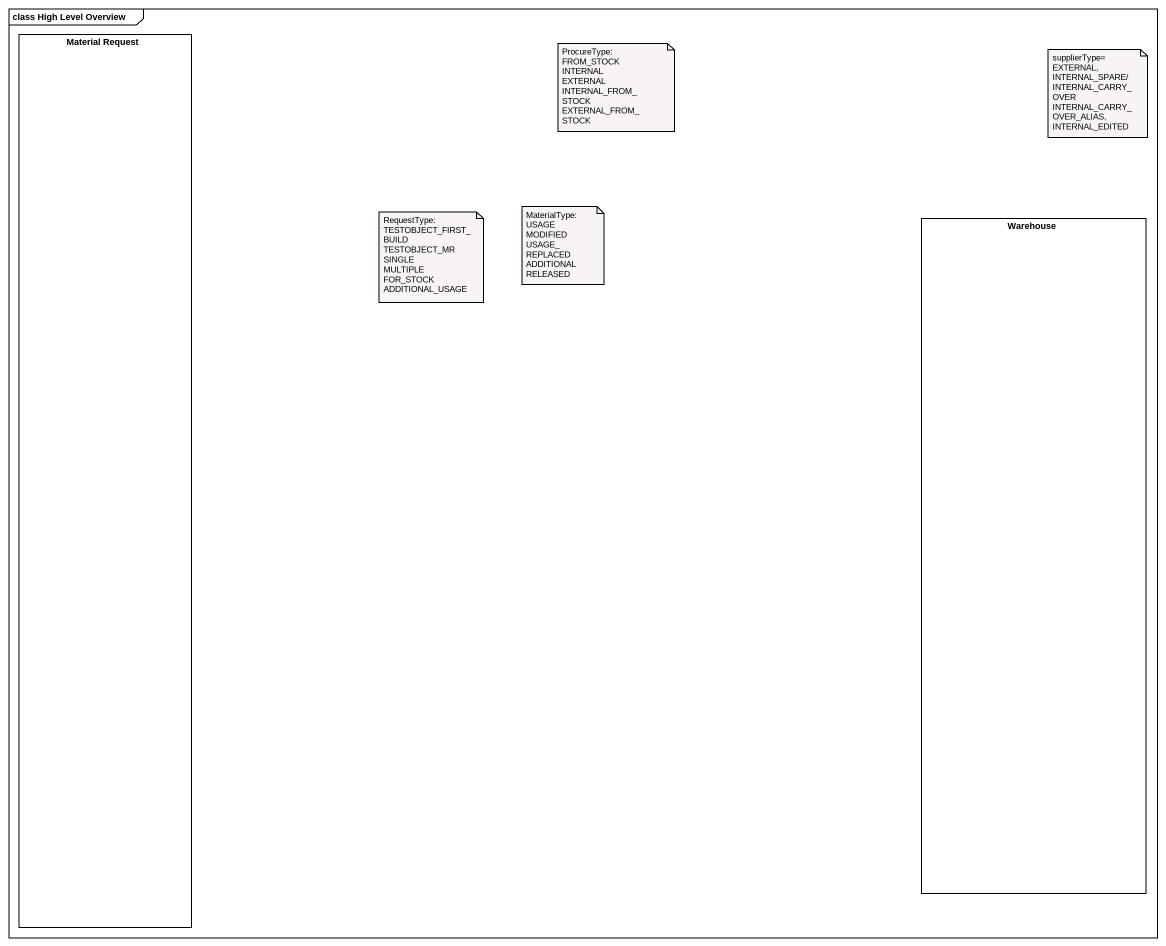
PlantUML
@startuml
mainframe class High Level Overview
rectangle "Material Request" as Material_Request
rectangle Warehouse
note as N1
  ProcureType:
  FROM_STOCK
  INTERNAL
  EXTERNAL
  INTERNAL_FROM_STOCK
  EXTERNAL_FROM_STOCK
end note
note as N2
  supplierType=
  EXTERNAL,
  INTERNAL_SPARE/
  INTERNAL_CARRY_OVER
  INTERNAL_CARRY_OVER_ALIAS,
  INTERNAL_EDITED
end note
note as N3
  MaterialType:
  USAGE
  MODIFIED
  USAGE_REPLACED
  ADDITIONAL
  RELEASED
end note
note as N4
  RequestType:
  TESTOBJECT_FIRST_BUILD
  TESTOBJECT_MR
  SINGLE
  MULTIPLE
  FOR_STOCK
  ADDITIONAL_USAGE
end note
@enduml
